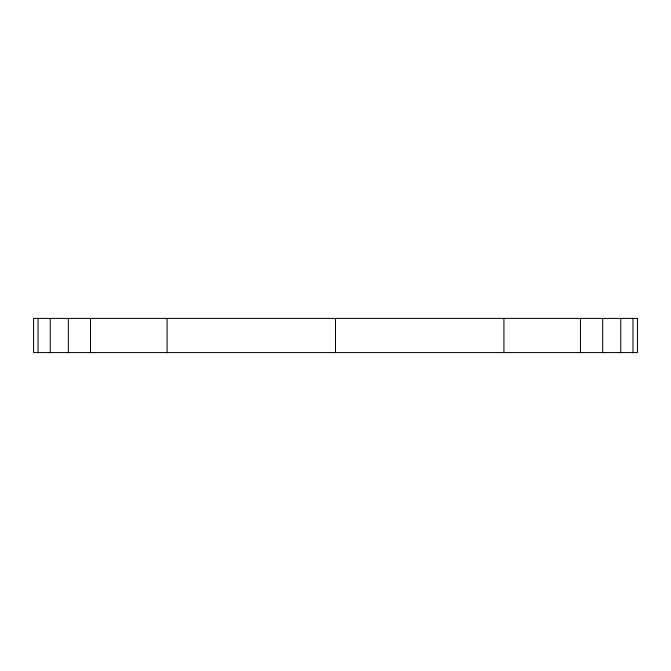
<?xml version="1.0" encoding="UTF-8"?>
<svg xmlns="http://www.w3.org/2000/svg" width="671" height="671" viewBox="0 0 671 671"><rect width="100%" height="100%" fill="white"/><g stroke="black" fill="none" stroke-linecap="round" stroke-linejoin="round"><path stroke-width="1.01" d="M632.971 318.406L632.971 352.594M620.759 318.406L620.759 352.594M602.65 318.406L602.65 352.594M580.482 318.406L580.482 352.594M503.921 318.406L503.921 352.594M335.5 318.406L335.5 352.594M167.079 318.406L167.079 352.594M90.518 318.406L90.518 352.594M68.35 318.406L68.35 352.594M50.241 318.406L50.241 352.594M38.029 318.406L38.029 352.594M637.45 318.406L33.55 318.406L33.55 352.594L637.45 352.594L637.45 318.406"/></g></svg>
